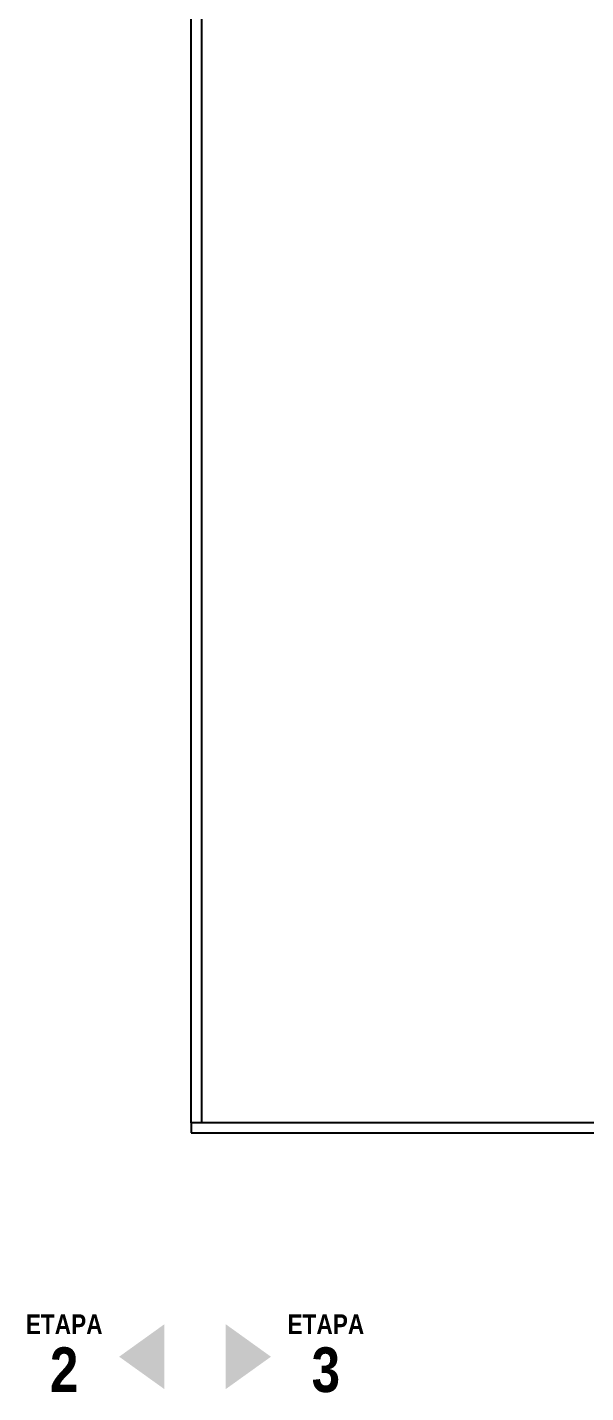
# Model space of a CAD drawing. Header units: metres. Extents: x 357 to 1031, y 43 to 2905.
# Drawn here: x 814.97 to 823.23, y 2471.17 to 2491.36 of the extents above; entities that cross this region are included whole.
import ezdxf

# ---------------------------------------------------------------- set-up
doc = ezdxf.new("R2010")
doc.units = ezdxf.units.M
doc.layers.add('GG_PISO 5', color=8, linetype='Continuous')
doc.styles.add('STANDAR NEGRITA', font='ARIALNB.TTF', dxfattribs={"height": 0.2})

msp = doc.modelspace()

# ---------------------------------------------------------------- hatches: boundary and pattern name
at = {"layer": 'GG_PISO 5'}
h = msp.add_hatch(color=256, dxfattribs=at)
h.dxf.hatch_style = 1
h.paths.add_polyline_path([(817.909, 2472.186), (817.909, 2471.227), (818.577, 2471.706)])
h.paths.add_polyline_path([(817.001, 2472.186), (817.001, 2471.227), (816.333, 2471.706)])

# ---------------------------------------------------------------- linework, layer by layer
for p, q in [((817.548, 2480.477), (817.548, 2475.166)), ((817.548, 2475.016, 0), (817.548, 2475.016))]:
    msp.add_line(p, q, dxfattribs=at)
msp.add_lwpolyline([(817.397, 2475.166), (817.397, 2529.491), (817.548, 2529.491), (817.548, 2475.166)], dxfattribs=at)
msp.add_lwpolyline([(817.397, 2475.016), (834.693, 2475.016), (834.693, 2475.166), (817.397, 2475.166)], close=True, dxfattribs=at)

# ---------------------------------------------------------------- texts
at = {"layer": 'GG_PISO 5', "char_height": 0.2925, "attachment_point": 1, "rotation": 0, "style": 'STANDAR NEGRITA'}
for s, insert in [('\\pxqc;ETAPA\\P{\\H2.255x;2}', (814.354, 2472.332)), ('\\pxqc;ETAPA\\P{\\H2.255x;3}', (818.223, 2472.332))]:
    msp.add_mtext_dynamic_manual_height_columns(s, width=2.33132, gutter_width=10, heights=[0], dxfattribs=dict(at, insert=insert))

doc.saveas('drawing.dxf')
